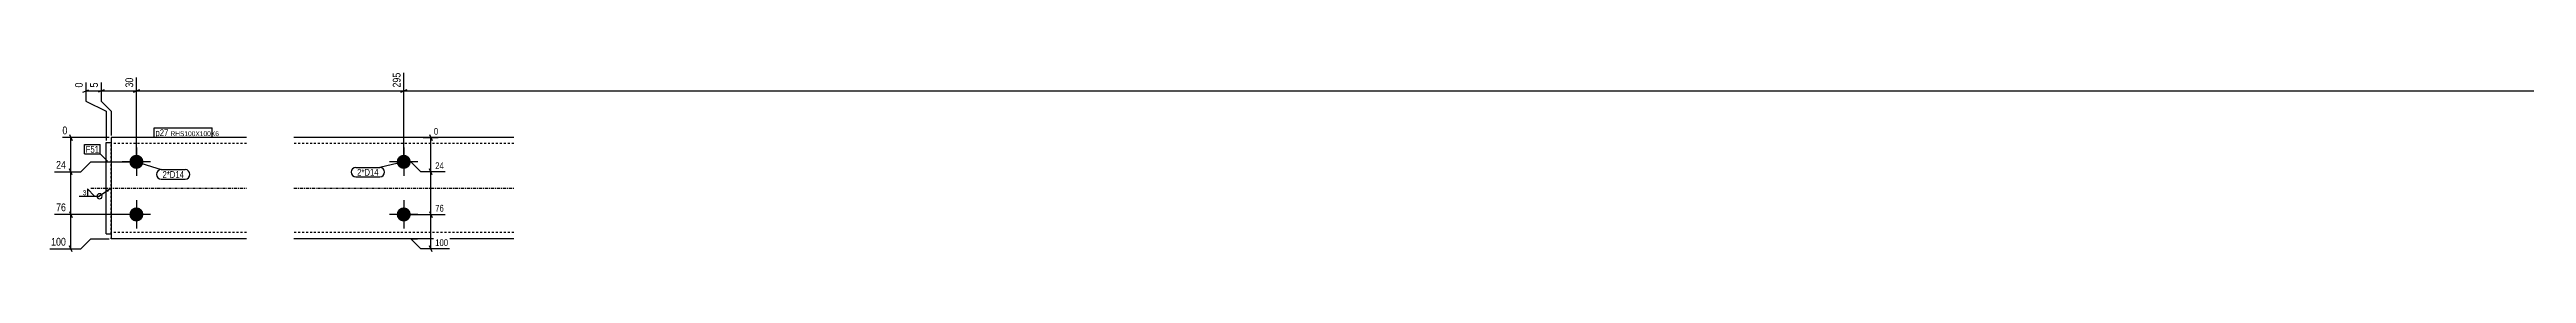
# Model space of a CAD drawing. Header units: millimetres. Extents: x 22 to 23824, y 5 to 1547.
# Drawn here: x 18914 to 21369, y 5 to 183 of the extents above; entities that cross this region are included whole.
import ezdxf

# ---------------------------------------------------------------- set-up
doc = ezdxf.new("R2010")
doc.units = ezdxf.units.MM
doc.linetypes.add('DXK_LINE_DOT2', pattern=[3.9198, 1.9599, -1.9599])
doc.linetypes.add('DXK_LINE_DOT3', pattern=[5.9187, 2.979, -0.9799, 0.9799, -0.9799])
for name, color, linetype in [('MÅLSÆTNING', 7, 'Continuous'), ('STÅL', 7, 'Continuous'), ('TEKST', 7, 'Continuous')]:
    doc.layers.add(name, color=color, linetype=linetype)
doc.styles.add('Arial Narrow', font='ARIALN.TTF', dxfattribs={"height": 0.2})

msp = doc.modelspace()

# ---------------------------------------------------------------- hatches: boundary and pattern name
at = {"layer": 'STÅL', "linetype": 'Continuous'}
for points in [[(19000.3, 86.8, -1), (19000.3, 100.8, -1)], [(19265.3, 86.8, -1), (19265.3, 100.8, -1)], [(19000.3, 34.8, -1), (19000.3, 48.8, -1)], [(19265.3, 34.8, -1), (19265.3, 48.8, -1)]]:
    msp.add_hatch(color=96, dxfattribs=at).paths.add_polyline_path(points)
at = {"layer": 'TEKST', "linetype": 'Continuous'}
msp.add_hatch(color=3, dxfattribs=at).paths.add_polyline_path([(18970.5, 66), (18975.3, 67.8), (18971.9, 63.9)])

# ---------------------------------------------------------------- linework, layer by layer
at = {"layer": 'MÅLSÆTNING', "color": 7, "linetype": 'Continuous'}
for p, q in [((18950.3, 172.1), (18950.3, 153.8)), ((18965.3, 172.1), (18965.3, 153.8)), ((18965.3, 172.1), (18965.3, 153.8)), ((19000.3, 95.8), (19000.3, 177)), ((19000.3, 95.8), (19000.3, 177)), ((19265.3, 95.8), (19265.3, 181.8)), ((19265.3, 95.8), (19265.3, 181.8)), ((18947.3, 162.6), (18953.3, 165)), ((18950.3, 163.8), (18965.3, 163.8)), ((18950.3, 153.8), (18970.3, 143.8)), ((18968.3, 165), (18962.3, 162.6)), ((18968.3, 165), (18962.3, 162.6)), ((18965.3, 163.8), (19000.3, 163.8)), ((18965.3, 153.8), (18975.3, 143.8)), ((19003.3, 165), (18997.3, 162.6)), ((18997.3, 162.6), (19003.3, 165)), ((19000.3, 163.8), (19265.3, 163.8)), ((19268.3, 165), (19262.3, 162.6)), ((19262.3, 162.6), (19268.3, 165)), ((19265.3, 163.8), (21535.3, 163.8)), ((18970.3, 143.8), (18970.3, 114.8)), ((18975.3, 143.8), (18975.3, 119.8)), ((18975.3, 143.8), (18975.3, 119.8)), ((18973.3, 117.8), (18927, 117.8)), ((18934.1, 120.8), (18936.5, 114.8)), ((19284.6, 117.8), (19299.5, 117.8)), ((19291, 120.8), (19293.4, 114.8)), ((19292.2, 83.8), (19292.2, 117.8)), ((18919.2, 83.8), (18945.3, 83.8)), ((18936.5, 80.8), (18934.1, 86.8)), ((18935.3, 41.8), (18935.3, 83.8)), ((18945.3, 83.8), (18955.3, 93.8)), ((18945.3, 83.8), (18955.3, 93.8)), ((18955.3, 93.8), (18998.3, 93.8)), ((18955.3, 93.8), (18998.3, 93.8)), ((19272.2, 93.8), (19267.3, 93.8)), ((19272.2, 93.8), (19267.3, 93.8)), ((19282.2, 83.8), (19272.2, 93.8)), ((19282.2, 83.8), (19272.2, 93.8)), ((19306.3, 83.8), (19282.2, 83.8)), ((19306.3, 83.8), (19282.2, 83.8)), ((19293.4, 80.8), (19291, 86.8)), ((19293.4, 80.8), (19291, 86.8)), ((18998.3, 41.8), (18919.2, 41.8)), ((18998.3, 41.8), (18919.2, 41.8)), ((18934.1, 44.8), (18936.5, 38.8)), ((18934.1, 44.8), (18936.5, 38.8)), ((18935.3, 7.8), (18935.3, 41.8)), ((19267.3, 41.8), (19306.3, 41.8)), ((19291, 44.8), (19293.4, 38.8)), ((19292.2, 7.8), (19292.2, 41.8)), ((18914.4, 7.8), (18945.3, 7.8)), ((18936.5, 4.8), (18934.1, 10.8)), ((18945.3, 7.8), (18955.3, 17.8)), ((18955.3, 17.8), (18973.3, 17.8)), ((19282.2, 7.8), (19272.2, 17.8)), ((19272.2, 17.8), (19278.9, 17.8)), ((19310.5, 7.8), (19282.2, 7.8)), ((19293.4, 4.8), (19291, 10.8))]:
    msp.add_line(p, q, dxfattribs=at)
at = {"layer": 'STÅL', "color": 2, "linetype": 'Continuous'}
for p, q in [((18970.3, 22.8), (18970.3, 112.8)), ((18970.3, 112.8), (18975.3, 112.8)), ((19109.3, 117.8), (18975.3, 117.8)), ((18975.3, 117.8), (18975.3, 18.7)), ((19374.3, 117.8), (19156.3, 117.8)), ((18970.3, 22.8), (18975.3, 22.8)), ((18975.3, 17.8), (18975.3, 18.7)), ((19109.3, 17.8), (18975.3, 17.8)), ((19374.3, 17.8), (19156.3, 17.8))]:
    msp.add_line(p, q, dxfattribs=at)
at = {"layer": 'STÅL', "color": 7, "linetype": 'DXK_LINE_DOT2'}
for p, q in [((18975.3, 22.8), (18975.3, 112.8)), ((19109.3, 111.8), (18975.3, 111.8)), ((19374.3, 111.8), (19156.3, 111.8)), ((18975.3, 23.8), (18975.3, 24.3)), ((19109.3, 23.8), (18975.3, 23.8)), ((19374.3, 23.8), (19156.3, 23.8))]:
    msp.add_line(p, q, dxfattribs=at)
at = {"layer": 'STÅL', "color": 96, "linetype": 'Continuous'}
for p, q in [((19000.3, 107.8), (19000.3, 79.8)), ((19265.3, 107.8), (19265.3, 79.8)), ((19014.3, 93.8), (18986.3, 93.8)), ((19279.3, 93.8), (19251.3, 93.8)), ((19000.3, 55.8), (19000.3, 27.8)), ((19265.3, 55.8), (19265.3, 27.8)), ((19014.3, 41.8), (18986.3, 41.8)), ((19279.3, 41.8), (19251.3, 41.8))]:
    msp.add_line(p, q, dxfattribs=at)
at = {"layer": 'STÅL', "color": 7, "linetype": 'DXK_LINE_DOT3'}
for p, q in [((18955.3, 67.8), (19109.3, 67.8)), ((19156.3, 67.8), (19374.3, 67.8))]:
    msp.add_line(p, q, dxfattribs=at)
at = {"layer": 'TEKST', "color": 3, "linetype": 'Continuous'}
msp.add_line((18975.3, 67.8), (18963.8, 59.8), dxfattribs=at)
msp.add_arc((18963.8, 59.8), 2.5, 270, 90, dxfattribs=at)

# ---------------------------------------------------------------- next in the draw order: wipeouts: each hides what was drawn before it
at = {"color": 0, "linetype": 'Continuous'}
for points in [[(18998.7, 178.5), (18987.5, 178.5), (18987.5, 165.6), (18998.7, 165.6)], [(19263.7, 183.4), (19252.5, 183.4), (19252.5, 165.6), (19263.7, 165.6)], [(19300.9, 119.2), (19300.9, 129), (19293.8, 129), (19293.8, 119.2)], [(18932, 85.4), (18932, 96.6), (18919.1, 96.6), (18919.1, 85.4)], [(18932, 43.4), (18932, 54.6), (18919.1, 54.6), (18919.1, 43.4)], [(19306.4, 43.2), (19306.4, 53), (19295.1, 53), (19295.1, 43.2)], [(18932, 9.4), (18932, 20.6), (18914.2, 20.6), (18914.2, 9.4)], [(19310.7, 9.2), (19310.7, 19), (19295.1, 19), (19295.1, 9.2)]]:
    msp.add_wipeout(points, dxfattribs=at).dxf.layer = 'MÅLSÆTNING'
at = {"color": 0}
for points in [[(19032, 119.2), (19032, 126.2), (19019.2, 126.2), (19019.2, 119.2)], [(18963.3, 102.8), (18963.3, 109.8), (18950.1, 109.8), (18950.1, 102.8)], [(19047.5, 77.9), (19047.5, 84.9), (19026.2, 84.9), (19026.2, 77.9)], [(19240.4, 80.1), (19240.4, 87.1), (19219.1, 87.1), (19219.1, 80.1)], [(18950.7, 60.4), (18950.7, 66.2), (18946.8, 66.2), (18946.8, 60.4)]]:
    msp.add_wipeout(points, dxfattribs=at).dxf.layer = 'TEKST'

# ---------------------------------------------------------------- next in the draw order: linework, layer by layer
at = {"layer": 'MÅLSÆTNING', "color": 7, "linetype": 'Continuous'}
for p, q in [((18965.3, 153.8), (18975.3, 143.8)), ((18935.3, 83.8), (18935.3, 117.8)), ((18919.2, 83.8), (18945.3, 83.8)), ((18936.5, 80.8), (18934.1, 86.8)), ((19292.2, 41.8), (19292.2, 83.8)), ((19267.3, 41.8), (19306.3, 41.8)), ((19291, 44.8), (19293.4, 38.8))]:
    msp.add_line(p, q, dxfattribs=at)
at = {"layer": 'TEKST', "color": 3, "linetype": 'Continuous'}
for p, q in [((18943.7, 59.8), (18963.8, 59.8)), ((18958.9, 59.8), (18951.7, 67)), ((18951.7, 67), (18951.7, 59.8)), ((18951.7, 59.8), (18958.9, 59.8))]:
    msp.add_line(p, q, dxfattribs=at)
msp.add_arc((18963.8, 59.8), 2.5, 90, 270, dxfattribs=at)

# ---------------------------------------------------------------- next in the draw order: texts
at = {"layer": 'MÅLSÆTNING', "color": 3, "linetype": 'Continuous', "style": 'Arial Narrow'}
for s, p in [('30', (18997.1, 167.2)), ('295', (19262.1, 167.2))]:
    msp.add_text(s, height=7.64, rotation=90.0002, dxfattribs=at).set_placement(p)
for s, height, p in [('0', 6.68, (19295.2, 120.6)), ('24', 7.64, (18920.7, 87)), ('76', 7.64, (18920.7, 45)), ('76', 6.68, (19296.5, 44.6)), ('100', 7.64, (18915.8, 11)), ('100', 6.68, (19296.5, 10.6))]:
    msp.add_text(s, height=height, dxfattribs=at).set_placement(p)
at = {"layer": 'TEKST', "color": 3, "style": 'Arial Narrow'}
msp.add_text('3', height=4.77, dxfattribs=at).set_placement((18947.2, 60.8))

# ---------------------------------------------------------------- next in the draw order: wipeouts: each hides what was drawn before it
at = {"color": 0}
for points in [[(19032, 119.2), (19032, 126.2), (19019.2, 126.2), (19019.2, 119.2)], [(18963.3, 102.8), (18963.3, 109.8), (18950.1, 109.8), (18950.1, 102.8)], [(19047.5, 77.9), (19047.5, 84.9), (19026.2, 84.9), (19026.2, 77.9)], [(19240.4, 80.1), (19240.4, 87.1), (19219.1, 87.1), (19219.1, 80.1)]]:
    msp.add_wipeout(points, dxfattribs=at).dxf.layer = 'TEKST'

# ---------------------------------------------------------------- next in the draw order: linework, layer by layer
at = {"layer": 'TEKST', "color": 7, "linetype": 'Continuous'}
for p, q in [((19018, 118), (19018, 127.4)), ((18948.9, 111), (18964.5, 111)), ((18948.9, 101.6), (18948.9, 111)), ((18948.9, 101.6), (18964.5, 101.6)), ((18964.5, 101.6), (18964.5, 111)), ((18971.6, 94.5), (18964.5, 101.6)), ((19000.3, 93.8), (19025, 86.1)), ((19025, 86.1), (19048.7, 86.1)), ((19025, 76.7), (19048.7, 76.7)), ((19217.9, 88.3), (19241.6, 88.3)), ((19217.9, 78.9), (19241.6, 78.9)), ((19265.3, 93.8), (19241.6, 88.3))]:
    msp.add_line(p, q, dxfattribs=at)
for centre, start, end in [((19025, 81.4), 90, 270), ((19048.7, 81.4), 270, 90), ((19217.9, 83.6), 90, 270), ((19241.6, 83.6), 270, 90)]:
    msp.add_arc(centre, 4.7, start, end, dxfattribs=at)

# ---------------------------------------------------------------- next in the draw order: texts
at = {"layer": 'TEKST', "color": 3, "style": 'Arial Narrow'}
for s, p in [('F51', (18950.1, 102.8)), ('2*D14', (19026.2, 77.9)), ('2*D14', (19219.1, 80.1))]:
    msp.add_text(s, height=6.68, dxfattribs=at).set_placement(p)

# ---------------------------------------------------------------- next in the draw order: wipeouts: each hides what was drawn before it
at = {"color": 0, "linetype": 'Continuous'}
for points in [[(18963.7, 173.7), (18952.5, 173.7), (18952.5, 165.6), (18963.7, 165.6)], [(18933.5, 119.4), (18933.5, 130.6), (18925.4, 130.6), (18925.4, 119.4)], [(19306.4, 85.2), (19306.4, 95), (19295.1, 95), (19295.1, 85.2)]]:
    msp.add_wipeout(points, dxfattribs=at).dxf.layer = 'MÅLSÆTNING'
at = {"color": 0}
msp.add_wipeout([(19074.3, 119.2), (19074.3, 124.2), (19034.1, 124.2), (19034.1, 119.2)], dxfattribs=at).dxf.layer = 'TEKST'

# ---------------------------------------------------------------- next in the draw order: texts
at = {"layer": 'MÅLSÆTNING', "color": 3, "linetype": 'Continuous', "style": 'Arial Narrow'}
for s, height, p in [('0', 7.64, (18927, 121)), ('24', 6.68, (19296.5, 86.6))]:
    msp.add_text(s, height=height, dxfattribs=at).set_placement(p)

# ---------------------------------------------------------------- next in the draw order: wipeouts: each hides what was drawn before it
at = {"color": 0, "linetype": 'Continuous'}
msp.add_wipeout([(18948.7, 173.7), (18937.5, 173.7), (18937.5, 165.6), (18948.7, 165.6)], dxfattribs=at).dxf.layer = 'MÅLSÆTNING'
at = {"color": 0}
msp.add_wipeout([(19074.3, 119.2), (19074.3, 124.2), (19034.1, 124.2), (19034.1, 119.2)], dxfattribs=at).dxf.layer = 'TEKST'

# ---------------------------------------------------------------- next in the draw order: linework, layer by layer
at = {"layer": 'TEKST', "color": 7, "linetype": 'Continuous'}
for p, q in [((19018, 127.4), (19075.5, 127.4)), ((19075.5, 118), (19075.5, 127.4)), ((19018, 118), (19075.5, 118))]:
    msp.add_line(p, q, dxfattribs=at)

# ---------------------------------------------------------------- next in the draw order: texts
at = {"layer": 'MÅLSÆTNING', "color": 3, "linetype": 'Continuous', "style": 'Arial Narrow'}
for s, p in [('0', (18947.1, 167.2)), ('5', (18962.1, 167.2))]:
    msp.add_text(s, height=7.64, rotation=90.0002, dxfattribs=at).set_placement(p)
at = {"layer": 'TEKST', "color": 3, "style": 'Arial Narrow'}
for s, height, p in [('p27', 6.68, (19019.2, 119.2)), ('RHS100X100X6', 4.772, (19034.1, 119.2))]:
    msp.add_text(s, height=height, dxfattribs=at).set_placement(p)

doc.saveas('drawing.dxf')
